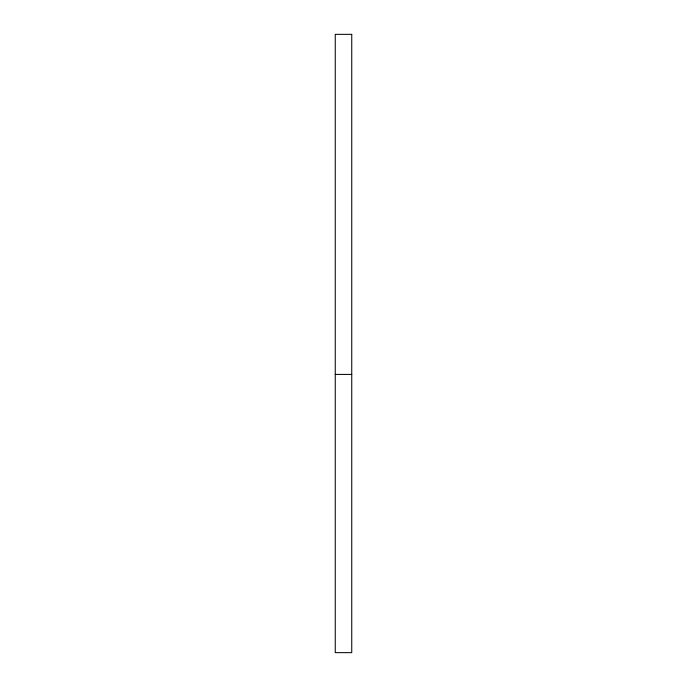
<?xml version="1.0" encoding="UTF-8"?>
<svg xmlns="http://www.w3.org/2000/svg" width="687" height="687" viewBox="0 0 687 687"><rect width="100%" height="100%" fill="white"/><g stroke="black" fill="none" stroke-linecap="round" stroke-linejoin="round"><path stroke-width="1.03" d="M335.256 374.415L351.744 374.415M351.744 34.35L335.256 34.35L335.256 652.65L351.744 652.65L351.744 34.35"/></g></svg>
